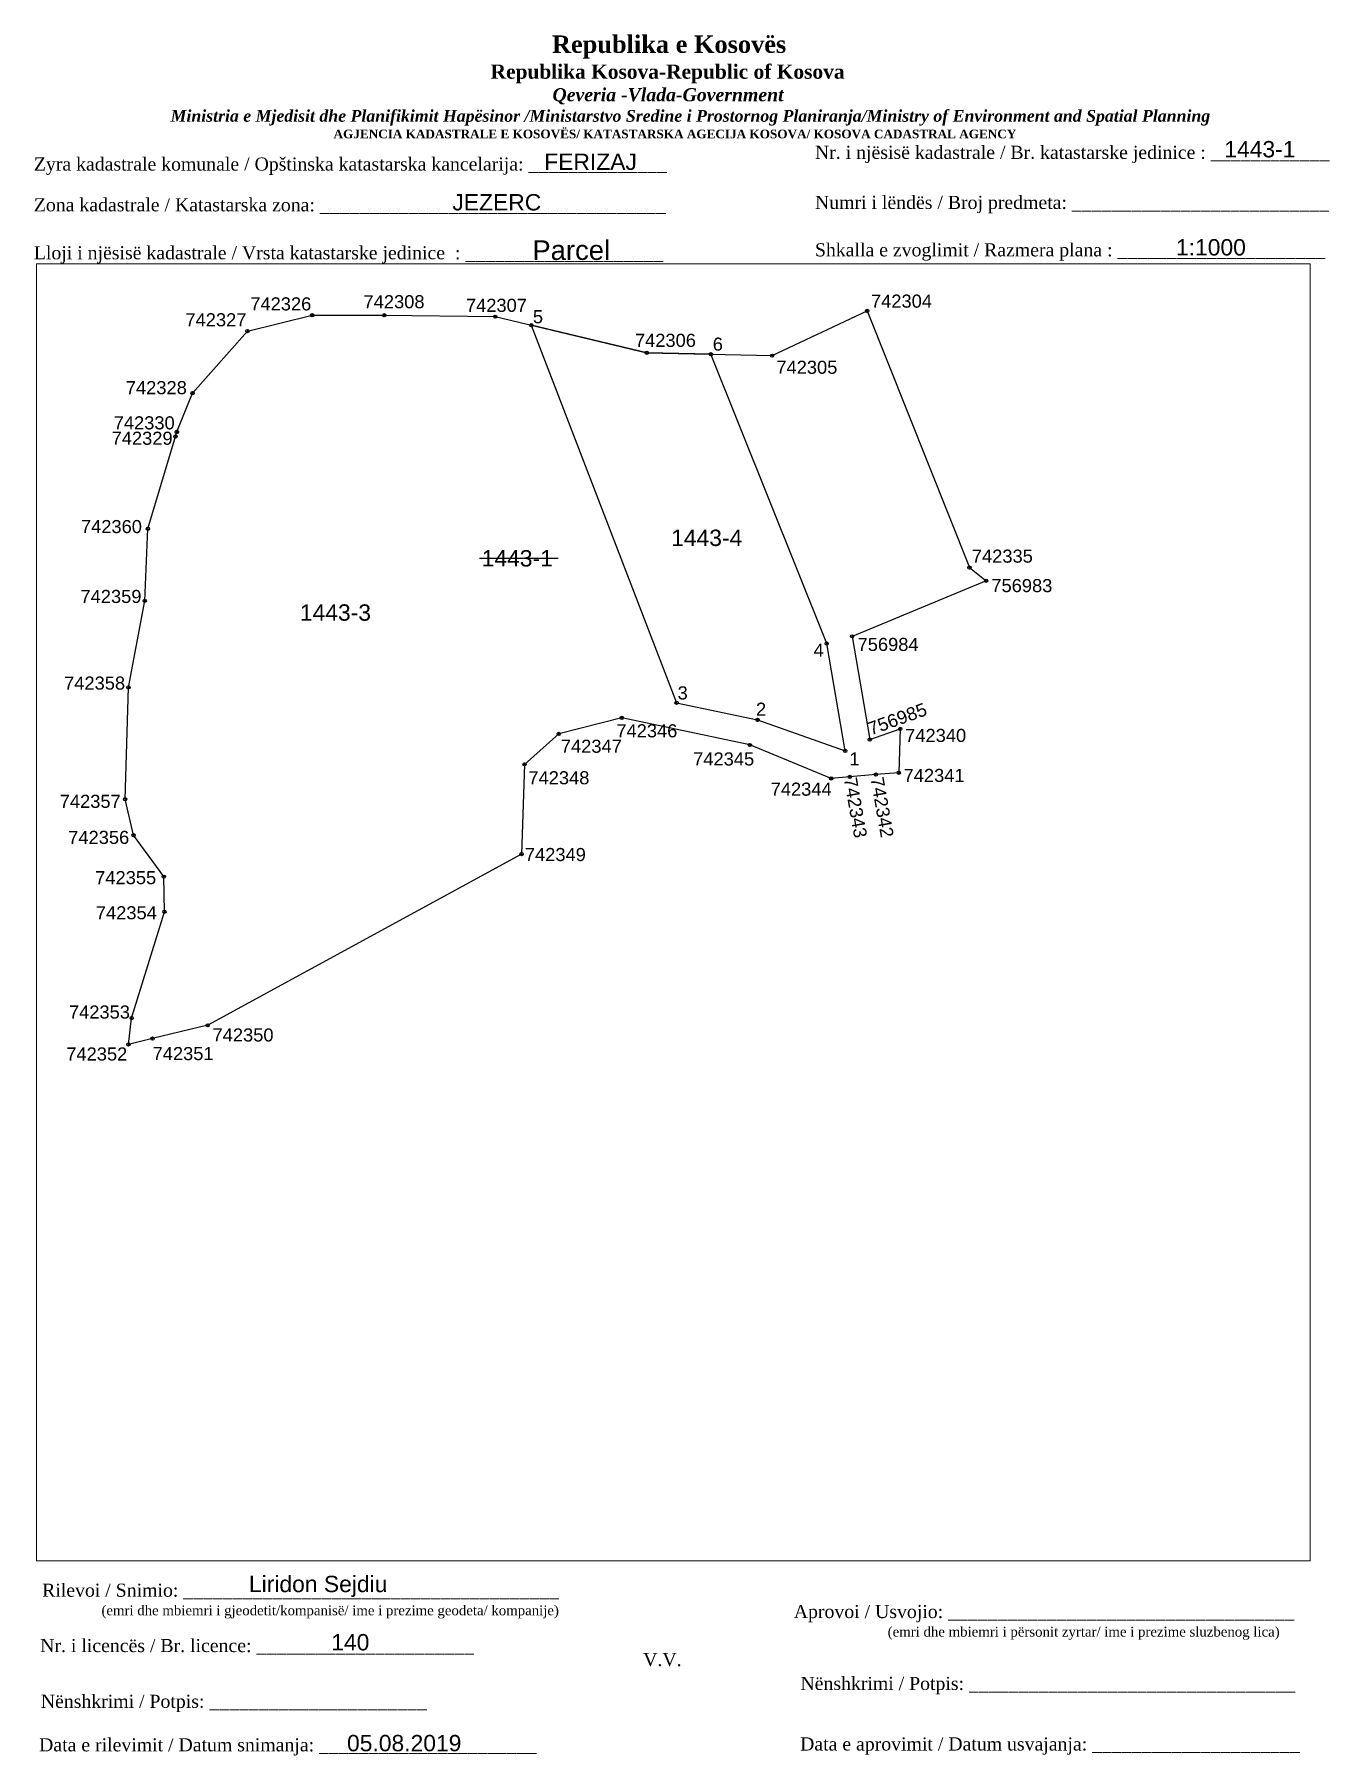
# Paper-space layout 'Layout1' of a CAD drawing. Header units: feet. Extents: x 3 to 201, y 3 to 266.
# The model-space entities are those that its viewports show. They can reach past a viewport. Long polylines and large blocks are cut down to what shows.
import ezdxf
from ezdxf.enums import TextEntityAlignment as Align

# ---------------------------------------------------------------- set-up
doc = ezdxf.new("R2010")
doc.units = ezdxf.units.FT
doc.header["$MEASUREMENT"] = 0
doc.header["$PDMODE"] = 32
doc.header["$PDSIZE"] = 0.5
doc.layers.get('0').update_dxf_attribs({"linetype": 'CONTINUOUS'})
for name, color, linetype in [('Dimensionet', 7, 'CONTINUOUS'), ('Korniza e jashtme', 7, 'CONTINUOUS'), ('Ndarjet', 1, 'CONTINUOUS'), ('Nr e Pikave Gjeodezike te Parceles Baze', 7, 'CONTINUOUS'), ('Nr Parceles Baze', 7, 'CONTINUOUS'), ('Nr te ri', 1, 'CONTINUOUS'), ('Parcela Baze', 7, 'CONTINUOUS'), ('Pikat', 7, 'CONTINUOUS'), ('Pikat e ndarjes', 1, 'CONTINUOUS')]:
    doc.layers.add(name, color=color, linetype=linetype)
doc.styles.get("Standard").update_dxf_attribs({"font": 'arial.ttf'})

msp = doc.modelspace()

# ---------------------------------------------------------------- linework, layer by layer
at = {"layer": 'Ndarjet', "color": 1, "linetype": 'Continuous'}
msp.add_lwpolyline([(7500927.43, 4691618.1), (7500949.62, 4691560.41), (7500962.01, 4691557.79), (7500975.4, 4691553.04), (7500972.56, 4691569.45), (7500954.87, 4691613.66), (7500945.06, 4691613.89), (7500927.43, 4691618.1)], dxfattribs=at)
at = {"layer": 'Nr Parceles Baze', "color": 1}
msp.add_line((7500919.51, 4691582.48), (7500931.51, 4691582.48), dxfattribs=at)
at = {"layer": 'Parcela Baze'}
msp.add_lwpolyline([(7500996.93, 4691579.05), (7500976.43, 4691570.55), (7500979.15, 4691554.78), (7500983.81, 4691556.41), (7500983.58, 4691549.71), (7500980.08, 4691549.42), (7500976.09, 4691549.08), (7500973.25, 4691548.84), (7500960.83, 4691553.95), (7500941.25, 4691558.09), (7500931.61, 4691555.65), (7500926.4, 4691550.99), (7500925.94, 4691537.28), (7500877.98, 4691511.11), (7500869.56, 4691509.09), (7500865.86, 4691508.2), (7500866.36, 4691512.22), (7500871.37, 4691528.46), (7500871.27, 4691533.83), (7500866.66, 4691540.15), (7500865.36, 4691545.66), (7500865.86, 4691562.74), (7500868.36, 4691575.98), (7500868.85, 4691586.99), (7500873.05, 4691601.09), (7500873.25, 4691601.77), (7500873.26, 4691601.79), (7500875.68, 4691607.72), (7500884.05, 4691617.2), (7500893.96, 4691619.63), (7500904.97, 4691619.63), (7500921.93, 4691619.41), (7500945.06, 4691613.89), (7500964.22, 4691613.45), (7500978.76, 4691620.29), (7500994.37, 4691581.07), (7500996.93, 4691579.05)], dxfattribs=at)
at = {"layer": 'Pikat'}
for p in [(7500893.96, 4691619.63), (7500904.97, 4691619.63), (7500921.93, 4691619.41), (7500978.76, 4691620.29), (7500884.05, 4691617.2), (7500945.06, 4691613.89), (7500964.22, 4691613.45), (7500875.68, 4691607.72), (7500873.05, 4691601.09), (7500873.25, 4691601.77), (7500873.26, 4691601.79), (7500868.85, 4691586.99), (7500994.37, 4691581.07), (7500996.93, 4691579.05), (7500868.36, 4691575.98), (7500976.43, 4691570.55), (7500865.86, 4691562.74), (7500941.25, 4691558.09), (7500931.61, 4691555.65), (7500983.81, 4691556.41), (7500960.83, 4691553.95), (7500979.15, 4691554.78), (7500926.4, 4691550.99), (7500973.25, 4691548.84), (7500976.09, 4691549.08), (7500980.08, 4691549.42), (7500983.58, 4691549.71), (7500865.36, 4691545.66), (7500866.66, 4691540.15), (7500925.94, 4691537.28), (7500871.27, 4691533.83), (7500871.37, 4691528.46), (7500866.36, 4691512.22), (7500877.98, 4691511.11), (7500865.86, 4691508.2), (7500869.56, 4691509.09)]:
    msp.add_point(p, dxfattribs=at)
at = {"layer": 'Pikat e ndarjes'}
for p in [(7500927.43, 4691618.1), (7500954.87, 4691613.66), (7500972.56, 4691569.45), (7500949.62, 4691560.41), (7500962.01, 4691557.79), (7500975.4, 4691553.04)]:
    msp.add_point(p, dxfattribs=at)

# ---------------------------------------------------------------- texts
at = {"layer": 'Nr e Pikave Gjeodezike te Parceles Baze'}
for s, p in [('742326', (7500884.49, 4691620.36)), ('742308', (7500901.79, 4691620.69)), ('742307', (7500917.44, 4691620.14)), ('742304', (7500979.33, 4691620.78)), ('742327', (7500874.58, 4691617.93)), ('742306', (7500943.26, 4691614.79)), ('742305', (7500964.87, 4691610.67)), ('742328', (7500865.47, 4691607.56)), ('742330', (7500863.62, 4691602.18)), ('742329', (7500863.3, 4691599.83)), ('742360', (7500858.61, 4691586.33)), ('742335', (7500994.74, 4691581.81)), ('756983', (7500997.72, 4691577.31)), ('742359', (7500858.54, 4691575.65)), ('756984', (7500977.28, 4691568.32)), ('742358', (7500856.04, 4691562.41)), ('742346', (7500940.42, 4691555.12)), ('742340', (7500984.55, 4691554.41)), ('742347', (7500931.94, 4691552.76)), ('742345', (7500952.16, 4691550.82)), ('742341', (7500984.31, 4691548.3)), ('742348', (7500926.98, 4691547.94)), ('742344', (7500964, 4691546.2)), ('742357', (7500855.37, 4691544.34)), ('742356', (7500856.67, 4691538.83)), ('742349', (7500926.44, 4691536.21)), ('742355', (7500860.79, 4691532.68)), ('742354', (7500860.89, 4691527.31)), ('742353', (7500856.78, 4691512.14)), ('742350', (7500878.72, 4691508.64)), ('742352', (7500856.37, 4691505.73)), ('742351', (7500869.56, 4691505.79))]:
    msp.add_text(s, height=2, dxfattribs=at).set_placement(p)
for s, rotation, p in [('756985', 20, (7500979.32, 4691555.4)), ('742343', 280, (7500975.18, 4691548.79)), ('742342', 280, (7500979.25, 4691548.85))]:
    msp.add_text(s, height=2, rotation=rotation, dxfattribs=at).set_placement(p)
at = {"layer": 'Nr Parceles Baze'}
msp.add_text('1443-1', height=2.5, dxfattribs=at).set_placement((7500919.84, 4691581.23))
at = {"layer": 'Nr te ri'}
for s, p in [('1443-4', (7500954.23, 4691585.61)), ('1443-3', (7500897.5, 4691574.19))]:
    msp.add_text(s, height=2.5, dxfattribs=at).set_placement(p, align=Align.MIDDLE_CENTER)
at = {"layer": 'Pikat e ndarjes', "char_height": 2, "attachment_point": 1}
for s, insert in [('5', (7500927.67, 4691620.4)), ('6', (7500955.15, 4691616.21)), ('4', (7500970.56, 4691569.45)), ('3', (7500949.78, 4691562.91)), ('2', (7500961.76, 4691560.42)), ('1', (7500976.03, 4691552.82))]:
    msp.add_mtext_dynamic_manual_height_columns(s, width=2, gutter_width=1, heights=[0], dxfattribs=dict(at, insert=insert))

psp = doc.layouts.get("Layout1")

# ---------------------------------------------------------------- texts
for s, insert, char_height, width, attachment_point in [('FERIZAJ', (87.68, 246.11), 2.5, 9.9735, 5), ('{\\fTimes New Roman|b0|i0|c0|p18;Nr. i njësisë kadastrale / Br. katastarske jedinice : ____________}', (121.97, 248.57), 2, 79.9484, 1), ('1443-1', (189.95, 248.03), 2.5, 9.6047, 5), ('{\\fTimes New Roman|b0|i0|c0|p18;Zyra kadastrale komunale / Opštinska katastarska kancelarija: ______________}', (2.62, 246.78), 2, 100.6873, 1), ('{\\fTimes New Roman|b0|i0|c0|p18;Zona kadastrale / Katastarska zona: ___________________________________}', (2.62, 240.55), 2, 100.6873, 1), ('JEZERC', (73.36, 239.92), 2.5, 45.0595, 5), ('{\\fTimes New Roman|b0|i0|c0|p18;Numri i lëndës / Broj predmeta: __________________________}', (121.97, 240.92), 2, 79.9484, 1), ('{\\fArial|b0|i0|c0|p34;Parcel}', (84.73, 232.6), 3, 11.2939, 5), ('1:1000', (182.47, 233.04), 2.5, 10.1784, 5), ('{\\fTimes New Roman|b0|i0|c0|p18;Lloji i njësisë kadastrale / Vrsta katastarske jedinice  : ____________________}', (2.62, 233.22), 2, 100.6873, 1), ('{\\fTimes New Roman|b0|i0|c0|p18;Shkalla e zvoglimit / Razmera plana : _____________________}', (121.97, 233.67), 2, 79.9484, 1)]:
    psp.add_mtext(s, dxfattribs=dict(insert=insert, char_height=char_height, width=width, attachment_point=attachment_point))
at = {"layer": 'Dimensionet', "attachment_point": 1}
for s, insert, char_height, width in [('{\\fTimes New Roman|b0|i0|c0|p18; Rilevoi / Snimio: ______________________________________\\P             \\H0.75x;(emri dhe mbiemri i gjeodetit/kompanisë/ ime i prezime geodeta/ kompanije)}', (3.13, 28.84), 2, 87.3883), ('Liridon Sejdiu', (35.48, 30.04), 2.5, 29.4868), ('140', (48.06, 21.14), 2.5, 5.2174), ('{\\fTimes New Roman|b0|i0|c0|p18; Nr. i licencës / Br. licence: ______________________\\P                                }', (2.83, 20.38), 2, 83.344), ('{\\fTimes New Roman|b0|i0|c0|p18;V.V.                                 }', (95.72, 18.23), 2, 9.4297), ('{\\fTimes New Roman|b0|i0|c0|p18; Nënshkrimi / Potpis: _________________________________\\P                                 }', (118.99, 14.59), 2, 77.1969), ('{\\fTimes New Roman|b0|i0|c0|p18; Nënshkrimi / Potpis: ______________________\\P                                 }', (2.92, 11.86), 2, 83.344), ('{\\fTimes New Roman|b0|i0|c0|p18; Data e rilevimit / Datum snimanja: ______________________\\P                                 }', (2.66, 5.21), 2, 83.344), ('05.08.2019', (50.47, 5.72), 2.5, 29.4868), ('{\\fTimes New Roman|b0|i0|c0|p18; Data e aprovimit / Datum usvajanja: _____________________}', (118.94, 5.34), 2, 76.9389)]:
    psp.add_mtext(s, dxfattribs=dict(at, insert=insert, char_height=char_height, width=width))
at = {"layer": 'Korniza e jashtme', "char_height": 2, "attachment_point": 1}
for s, insert, width in [('\\pi77.297;{\\fBook Antiqua|b1|i0|c0|p18;\\H1.333x;Republika e Kosovës\\fTimes New Roman|b1|i0|c0|p18;\\P\\pi67.927;\\fBook Antiqua|b1|i0|c0|p18;\\H0.8125x;Republika Kosova-Republic of Kosova\\fTimes New Roman|b1|i0|c0|p18;\\P\\pi77.378;\\fBook Antiqua|b1|i1|c0|p18;\\H0.9233x;Qeveria -Vlada-Government \\P\\pi13.032,l6,t23.033;\\fTimes New Roman|b1|i1|c0|p18;\\H0.9x;Ministria e Mjedisit dhe Planifikimit Hapësinor /Ministarstvo Sredine i Prostornog Planiranja/Ministry of Environment and Spatial Planning\\P\\pi43.931,l0,tz;\\fBook Antiqua|b1|i0|c0|p18;\\H0.7406x;AGJENCIA KADASTRALE E KOSOVËS/ KATASTARSKA AGECIJA KOSOVA/ KOSOVA CADASTRAL AGENCY}', (4.48, 265.43), 191.8237), ('{\\fTimes New Roman|b0|i0|c0|p18; Aprovoi / Usvojio: ___________________________________\\P                    \\H0.75x;(emri dhe mbiemri i përsonit zyrtar/ ime i prezime sluzbenog lica)}', (117.98, 25.58), 83.344)]:
    psp.add_mtext(s, dxfattribs=dict(at, insert=insert, width=width))

# ---------------------------------------------------------------- viewports
at = {"layer": 'Korniza e jashtme'}
psp.add_viewport(center=(100.31, 131.42), size=(194.62, 198.208), view_center_point=(7500949.11, 4691528.37), view_height=198.208, dxfattribs=at)

doc.saveas('drawing.dxf')
